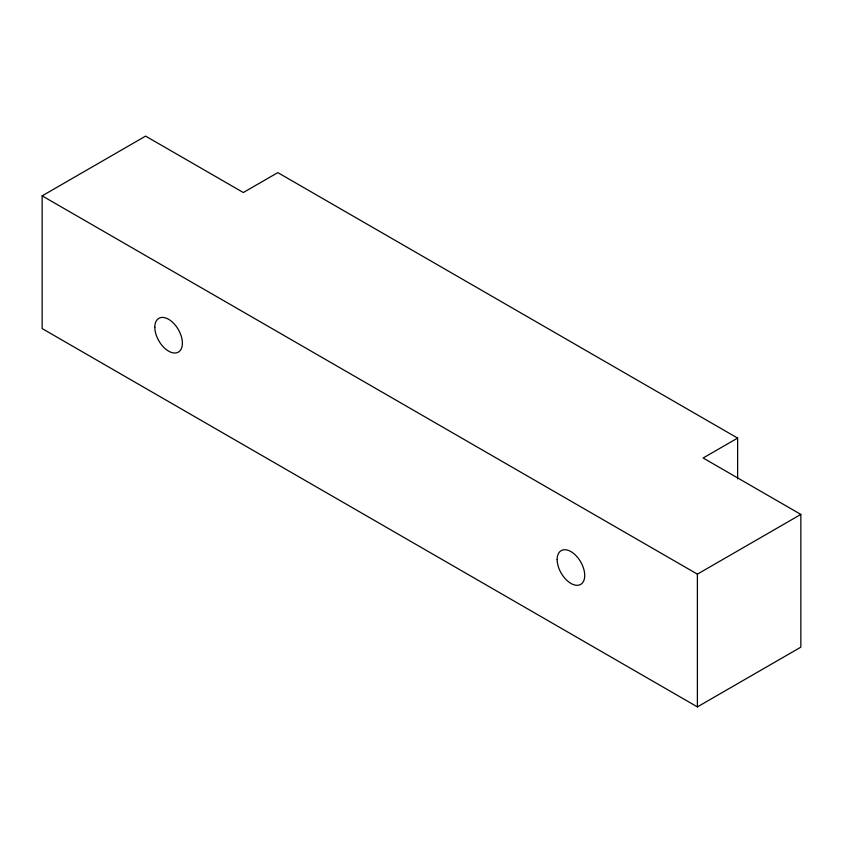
<?xml version="1.0" encoding="UTF-8"?>
<svg xmlns="http://www.w3.org/2000/svg" width="843" height="843" viewBox="0 0 843 843"><rect width="100%" height="100%" fill="white"/><g stroke="black" fill="none" stroke-linecap="round" stroke-linejoin="round"><path stroke-width="1.26" d="M737.625 438.086L703.136 458.002L800.85 514.42L800.85 647.15L697.393 706.887L42.15 328.58L42.15 195.85L145.607 136.113L243.321 192.531L277.811 172.615L737.625 438.086L737.625 478.835M42.15 195.85L697.393 574.146L800.85 514.42M697.393 574.146L697.393 706.887M154.806 327.253A19.505 11.265 60 0 0 175.502 352.996A19.505 11.265 60 0 0 175.502 325.409A19.505 11.265 60 0 0 154.806 327.253M557.149 559.541A19.505 11.265 60 0 0 577.834 585.284A19.505 11.265 60 0 0 577.834 557.697A19.505 11.265 60 0 0 557.149 559.541"/></g></svg>
